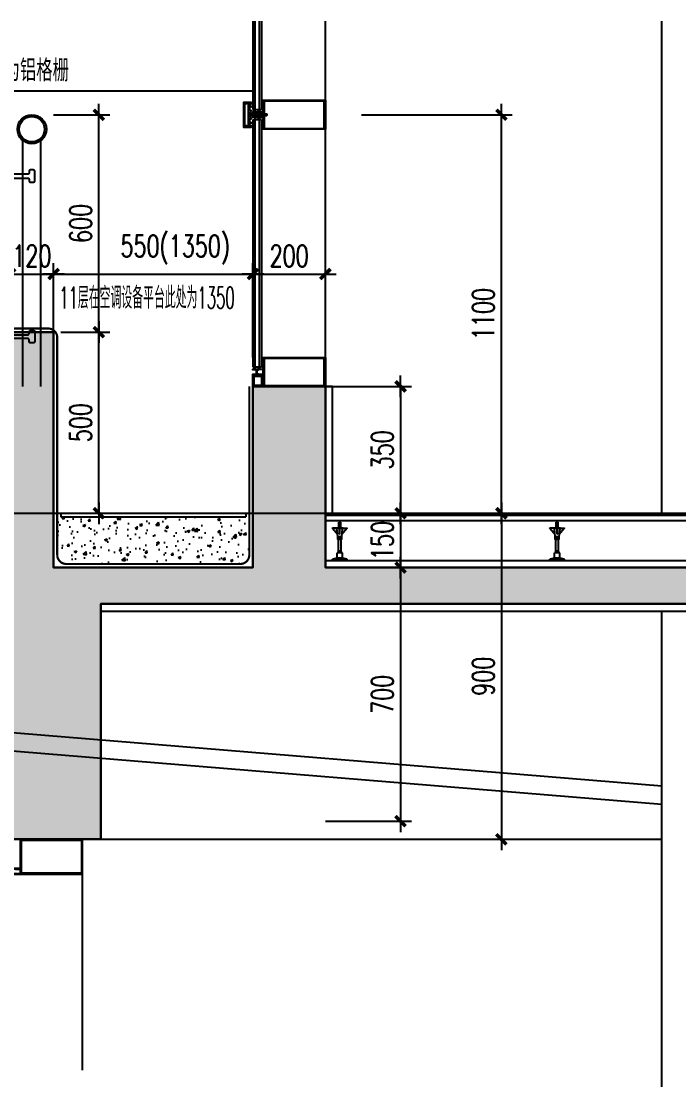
# Model space of a CAD drawing. Extents: x 1980812 to 2578970, y -669191 to 284498.
# Drawn here: x 2379941 to 2381755, y -397872 to -394950 of the extents above; entities that cross this region are included whole.
import ezdxf
from ezdxf.enums import TextEntityAlignment as Align

# ---------------------------------------------------------------- set-up
doc = ezdxf.new("R2010")
doc.units = 0
doc.header["$LTSCALE"] = 1000
doc.header["$MEASUREMENT"] = 0
for name, pattern in [('CENTER', [2, 1.25, -0.25, 0.25, -0.25]), ('DASH', [0.35, 0.25, -0.1]), ('DOTE', [2.42, 2, -0.2, 0.02, -0.2]), ('HIDDEN', [0.375, 0.25, -0.125]), ('HIDDEN2', [0.1875, 0.125, -0.0625])]:
    doc.linetypes.add(name, pattern=pattern)
for name, color, linetype in [('A-SECT-MCUT', 1, 'Continuous'), ('A-SECT-MCUT-FINE', 137, 'Continuous'), ('DIM_IDEN', 3, 'Continuous'), ('DIM_SYMB', 3, 'Continuous'), ('dote', 1, 'DOTE'), ('ELEV-4-RAIL', 251, 'Continuous'), ('SF', 1, 'Continuous'), ('TEXT', 7, 'Continuous'), ('WALL', 4, 'Continuous'), ('WINDOW', 2, 'Continuous'), ('可见看线', 63, 'Continuous'), ('建筑辅助线', 231, 'Continuous'), ('柱墙填充', 181, 'Continuous'), ('栏杆', 143, 'Continuous'), ('详细标注', 231, 'Continuous'), ('防水卷材', 6, 'DASH'), ('面层', 31, 'Continuous')]:
    doc.layers.add(name, color=color, linetype=linetype)
doc.styles.add('DIM_FONT', font='SIMPLEX', dxfattribs={"width": 0.7, "bigfont": 'GBCBIG'})
doc.styles.add('FSJ-SHX', font='txtw.shx', dxfattribs={"width": 0.75, "bigfont": 'hztxtw.shx'})
doc.styles.add('ROMANS', font='simplex_.ttf', dxfattribs={"width": 0.8, "height": 500})
doc.dimstyles.new('DIMN20', dxfattribs={"dimscale": 0.2, "dimtxt": 300, "dimasz": 1, "dimexe": 150, "dimexo": 0, "dimgap": 100, "dimtad": 1, "dimdec": 0, "dimzin": 0, "dimdsep": 46, "dimtxsty": 'DIM_FONT', "dimblk1": '_DIMX', "dimblk2": '_DIMX', "dimsah": 1, "dimcen": 0.09, "dimclrd": 256, "dimclre": 256, "dimclrt": 7, "dimadec": 0, "dimazin": 0, "dimtfac": 1, "dimtdec": 0, "dimtix": 1, "dimtmove": 2, "dimatfit": 3, "dimldrblk": '_DIMX', "dimfxl": 150, "dimtolj": 1, "dimtzin": 0, "dimarcsym": 0})

# ---------------------------------------------------------------- blocks, each defined once
blk = doc.blocks.new('M5x45_Pan')
at = {"color": 8, "linetype": 'HIDDEN'}
for p, q in [((0, 1.9), (45, 1.9)), ((44.4, -2.5), (44.4, 2.5)), ((0, -1.9), (45, -1.9))]:
    blk.add_line(p, q, dxfattribs=at)
at = {"color": 0, "linetype": 'ByBlock'}
blk.add_lwpolyline([(-1.4, -4.8), (0, -4.8), (0, 4.7), (-1.4, 4.7, 0.228537), (-2.2, 4.4, 0.349288), (-2.2, -4.4, 0.228537)], format="xyb", close=True, dxfattribs=at)
at = {"color": 8, "linetype": 'HIDDEN2'}
blk.add_lwpolyline([(-3.7, 0.7), (-1.8, 0.7), (-1.8, -0.8), (-3.7, -0.8)], dxfattribs=at)
at = {"color": 8, "linetype": 'ByBlock'}
blk.add_lwpolyline([(0, 2.5), (44.4, 2.5), (45, 1.9), (45, -1.9), (44.4, -2.5), (0, -2.5)], dxfattribs=at)
at = {"layer": 'TEXT', "color": 8, "linetype": 'CENTER'}
blk.add_line((48, 0), (-6.7, 0), dxfattribs=at)
at = {"layer": 'Defpoints', "color": 8, "style": 'ROMANS', "width": 0.8}
blk.add_text('M5x45', height=1, rotation=90, dxfattribs=at).set_placement((-1, 0), align=Align.MIDDLE)
blk = doc.blocks.new('_DIMX')
blk.add_line((-150, 0), (150, 0))
at = {"const_width": 50}
blk.add_lwpolyline([(-70, -70), (70, 70)], dxfattribs=at)
blk = doc.blocks.new('*D2451')
at = {"layer": 'Defpoints', "color": 0, "transparency": 16777216}
for p in [(2380880, -396307.9, 0), (2380880, -397207.9, 0), (2381265.8, -397207.9, 0)]:
    blk.add_point(p, dxfattribs=at)
at = {"layer": '详细标注', "lineweight": -2, "transparency": 16777216}
for p, q in [((2380880, -396307.9, 0), (2381295.8, -396307.9, 0)), ((2381265.8, -396308.1, 0), (2381265.8, -397207.7, 0)), ((2380880, -397207.9, 0), (2381295.8, -397207.9, 0))]:
    blk.add_line(p, q, dxfattribs=at)
at = {"layer": '详细标注', "lineweight": -2, "transparency": 16777216, "xscale": 0.2, "yscale": 0.2, "zscale": 0.2}
for p, rotation in [((2381265.8, -396307.9, 0), 90), ((2381265.8, -397207.9, 0), 270)]:
    blk.add_blockref('_DIMX', p, dxfattribs=dict(at, rotation=rotation))
at = {"layer": '详细标注', "color": 7, "transparency": 16777216, "insert": (2381215.8, -396757.9, 0), "char_height": 60, "attachment_point": 5, "rotation": 90, "style": 'DIM_FONT'}
blk.add_mtext('\\A1;900', dxfattribs=at)
blk = doc.blocks.new('*D2710')
at = {"layer": 'Defpoints', "color": 0, "transparency": 16777216}
for p in [(2380050.1, -395807.9, 0), (2380154.9, -395807.9, 0), (2380050.1, -396307.9, 0)]:
    blk.add_point(p, dxfattribs=at)
at = {"layer": '详细标注', "lineweight": -2, "transparency": 16777216}
for p, q in [((2380050.1, -395807.9, 0), (2380184.9, -395807.9, 0)), ((2380154.9, -396307.7, 0), (2380154.9, -395808.1, 0)), ((2380050.1, -396307.9, 0), (2380184.9, -396307.9, 0))]:
    blk.add_line(p, q, dxfattribs=at)
at = {"layer": '详细标注', "lineweight": -2, "transparency": 16777216, "xscale": 0.2, "yscale": 0.2, "zscale": 0.2}
for p, rotation in [((2380154.9, -395807.9, 0), 90), ((2380154.9, -396307.9, 0), 270)]:
    blk.add_blockref('_DIMX', p, dxfattribs=dict(at, rotation=rotation))
at = {"layer": '详细标注', "color": 7, "transparency": 16777216, "insert": (2380104.9, -396057.9, 0), "char_height": 60, "attachment_point": 5, "rotation": 90, "style": 'DIM_FONT'}
blk.add_mtext('\\A1;500', dxfattribs=at)
blk = doc.blocks.new('*D2452')
at = {"layer": 'Defpoints', "color": 0, "transparency": 16777216}
for p in [(2380030.1, -395207.9, 0), (2380154.9, -395207.9, 0), (2380050.1, -395807.9, 0)]:
    blk.add_point(p, dxfattribs=at)
at = {"layer": '详细标注', "lineweight": -2, "transparency": 16777216}
for p, q in [((2380030.1, -395207.9, 0), (2380184.9, -395207.9, 0)), ((2380154.9, -395807.7, 0), (2380154.9, -395208.1, 0)), ((2380050.1, -395807.9, 0), (2380184.9, -395807.9, 0))]:
    blk.add_line(p, q, dxfattribs=at)
at = {"layer": '详细标注', "lineweight": -2, "transparency": 16777216, "xscale": 0.2, "yscale": 0.2, "zscale": 0.2}
for p, rotation in [((2380154.9, -395207.9, 0), 90), ((2380154.9, -395807.9, 0), 270)]:
    blk.add_blockref('_DIMX', p, dxfattribs=dict(at, rotation=rotation))
at = {"layer": '详细标注', "color": 7, "transparency": 16777216, "insert": (2380104.9, -395507.9, 0), "char_height": 60, "attachment_point": 5, "rotation": 90, "style": 'DIM_FONT'}
blk.add_mtext('\\A1;600', dxfattribs=at)
blk = doc.blocks.new('A$C573D0ACE')
at = {"layer": '建筑辅助线'}
for p, q in [((-40, 89), (-40, 90)), ((-29, 89), (-40, 89)), ((-40, 89), (-29, 75.7)), ((-11, 89), (-29, 89)), ((-29, 88), (-29, 89)), ((-11, 88), (-29, 88)), ((-25.8, 65), (-27.8, 88)), ((-22.5, 90), (-22.5, 105)), ((-17.5, 105), (-22.5, 105)), ((-20.5, 72.5), (-20.5, 88)), ((-20, 105), (-20, 110)), ((-19.5, 72.5), (-19.5, 88)), ((-17.5, 90), (-17.5, 105)), ((-14.2, 65), (-12.2, 88)), ((-11, 88), (-11, 89)), ((-11, 89), (0, 89)), ((0, 89), (-11, 75.7)), ((0, 89), (0, 90)), ((-29, 75.7), (-26.4, 72.5)), ((-14.2, 65), (-25.8, 65)), ((-25.8, 57.5), (-25.8, 65)), ((-22.4, 57.5), (-22.4, 65)), ((-19.5, 72.5), (-20.5, 72.5)), ((-17.6, 57.5), (-17.6, 65)), ((-14.2, 57.5), (-14.2, 65)), ((-11, 75.7), (-13.6, 72.5)), ((-14.2, 57.5), (-25.8, 57.5)), ((-23.8, 21), (-23.8, 57.5)), ((-16.2, 21), (-16.2, 57.5)), ((-27.5, 6), (-40, 3)), ((-40, 0), (-40, 3)), ((0, 3), (-40, 3)), ((-27.5, 6), (-27.5, 21)), ((-12.5, 21), (-27.5, 21)), ((-12.5, 6), (-27.5, 6)), ((-16.2, 25), (-23.8, 26)), ((-16.2, 24), (-23.8, 25)), ((-16.2, 23), (-23.8, 24)), ((-16.2, 22), (-23.8, 23)), ((-16.2, 21), (-23.8, 22)), ((-12.5, 6), (-12.5, 21)), ((0, 3), (-12.5, 6)), ((0, 0), (0, 3))]:
    blk.add_line(p, q, dxfattribs=at)
blk = doc.blocks.new('*D2453')
at = {"layer": 'Defpoints', "color": 0, "transparency": 16777216}
for p in [(2380880, -395207.9, 0), (2381265.8, -395207.9, 0), (2380880, -396307.9, 0)]:
    blk.add_point(p, dxfattribs=at)
at = {"layer": '详细标注', "lineweight": -2, "transparency": 16777216}
for p, q in [((2380880, -395207.9, 0), (2381295.8, -395207.9, 0)), ((2381265.8, -396307.7, 0), (2381265.8, -395208.1, 0)), ((2380880, -396307.9, 0), (2381295.8, -396307.9, 0))]:
    blk.add_line(p, q, dxfattribs=at)
at = {"layer": '详细标注', "lineweight": -2, "transparency": 16777216, "xscale": 0.2, "yscale": 0.2, "zscale": 0.2}
for p, rotation in [((2381265.8, -395207.9, 0), 90), ((2381265.8, -396307.9, 0), 270)]:
    blk.add_blockref('_DIMX', p, dxfattribs=dict(at, rotation=rotation))
at = {"layer": '详细标注', "color": 7, "transparency": 16777216, "insert": (2381215.8, -395757.9, 0), "char_height": 60, "attachment_point": 5, "rotation": 90, "style": 'DIM_FONT'}
blk.add_mtext('\\A1;1100', dxfattribs=at)
blk = doc.blocks.new('*D2713')
at = {"layer": 'Defpoints', "color": 0, "transparency": 16777216}
for p in [(2380030.1, -395647.6, 0), (2379910.1, -395807.9, 0), (2380030.1, -395807.9, 0)]:
    blk.add_point(p, dxfattribs=at)
at = {"layer": '详细标注', "lineweight": -2, "transparency": 16777216}
for p, q in [((2379910.1, -395807.9, 0), (2379910.1, -395617.6, 0)), ((2380030.1, -395807.9, 0), (2380030.1, -395617.6, 0)), ((2379909.9, -395647.6, 0), (2379909.7, -395647.6, 0)), ((2379910.1, -395647.6, 0), (2380030.1, -395647.6, 0)), ((2380030.3, -395647.6, 0), (2380030.5, -395647.6, 0))]:
    blk.add_line(p, q, dxfattribs=at)
at = {"layer": '详细标注', "lineweight": -2, "transparency": 16777216, "xscale": 0.2, "yscale": 0.2, "zscale": 0.2}
blk.add_blockref('_DIMX', (2379910.1, -395647.6, 0), dxfattribs=at)
at = {"layer": '详细标注', "lineweight": -2, "transparency": 16777216, "xscale": 0.2, "yscale": 0.2, "zscale": 0.2, "rotation": 180}
blk.add_blockref('_DIMX', (2380030.1, -395647.6, 0), dxfattribs=at)
at = {"layer": '详细标注', "color": 7, "transparency": 16777216, "insert": (2379970.1, -395597.6, 0), "char_height": 60, "attachment_point": 5, "style": 'DIM_FONT'}
blk.add_mtext('\\A1;120', dxfattribs=at)
blk = doc.blocks.new('*D2454')
at = {"layer": 'Defpoints', "color": 0, "transparency": 16777216}
for p in [(2380580.1, -395647.6, 0), (2380030.1, -395807.9, 0), (2380580.1, -395877.9, 0)]:
    blk.add_point(p, dxfattribs=at)
at = {"layer": '详细标注', "lineweight": -2, "transparency": 16777216}
for p, q in [((2380030.1, -395807.9, 0), (2380030.1, -395617.6, 0)), ((2380580.1, -395877.9, 0), (2380580.1, -395617.6, 0)), ((2380030.3, -395647.6, 0), (2380579.9, -395647.6, 0))]:
    blk.add_line(p, q, dxfattribs=at)
at = {"layer": '详细标注', "lineweight": -2, "transparency": 16777216, "xscale": 0.2, "yscale": 0.2, "zscale": 0.2, "rotation": 180}
blk.add_blockref('_DIMX', (2380030.1, -395647.6, 0), dxfattribs=at)
at = {"layer": '详细标注', "lineweight": -2, "transparency": 16777216, "xscale": 0.2, "yscale": 0.2, "zscale": 0.2}
blk.add_blockref('_DIMX', (2380580.1, -395647.6, 0), dxfattribs=at)
at = {"layer": '详细标注', "color": 7, "transparency": 16777216, "insert": (2380365.8, -395580.2, 0), "char_height": 60, "attachment_point": 5, "style": 'DIM_FONT'}
blk.add_mtext('\\A1;550(1350)', dxfattribs=at)
blk = doc.blocks.new('*D2455')
at = {"layer": 'Defpoints', "color": 0, "transparency": 16777216}
for p in [(2380780.1, -395647.6, 0), (2380580.1, -395877.9, 0), (2380780.1, -395877.9, 0)]:
    blk.add_point(p, dxfattribs=at)
at = {"layer": '详细标注', "lineweight": -2, "transparency": 16777216}
for p, q in [((2380580.1, -395877.9, 0), (2380580.1, -395617.6, 0)), ((2380780.1, -395877.9, 0), (2380780.1, -395617.6, 0)), ((2380580.3, -395647.6, 0), (2380779.9, -395647.6, 0))]:
    blk.add_line(p, q, dxfattribs=at)
at = {"layer": '详细标注', "lineweight": -2, "transparency": 16777216, "xscale": 0.2, "yscale": 0.2, "zscale": 0.2, "rotation": 180}
blk.add_blockref('_DIMX', (2380580.1, -395647.6, 0), dxfattribs=at)
at = {"layer": '详细标注', "lineweight": -2, "transparency": 16777216, "xscale": 0.2, "yscale": 0.2, "zscale": 0.2}
blk.add_blockref('_DIMX', (2380780.1, -395647.6, 0), dxfattribs=at)
at = {"layer": '详细标注', "color": 7, "transparency": 16777216, "insert": (2380680.1, -395597.6, 0), "char_height": 60, "attachment_point": 5, "style": 'DIM_FONT'}
blk.add_mtext('\\A1;200', dxfattribs=at)
blk = doc.blocks.new('*D2714')
at = {"layer": 'Defpoints', "color": 0, "transparency": 16777216}
for p in [(2380780.1, -395957.9, 0), (2380780.1, -396307.9, 0), (2380987.6, -396307.9, 0)]:
    blk.add_point(p, dxfattribs=at)
at = {"layer": '详细标注', "lineweight": -2, "transparency": 16777216}
for p, q in [((2380780.1, -395957.9, 0), (2381017.6, -395957.9, 0)), ((2380987.6, -395958.1, 0), (2380987.6, -396307.7, 0)), ((2380780.1, -396307.9, 0), (2381017.6, -396307.9, 0))]:
    blk.add_line(p, q, dxfattribs=at)
at = {"layer": '详细标注', "lineweight": -2, "transparency": 16777216, "xscale": 0.2, "yscale": 0.2, "zscale": 0.2}
for p, rotation in [((2380987.6, -395957.9, 0), 90), ((2380987.6, -396307.9, 0), 270)]:
    blk.add_blockref('_DIMX', p, dxfattribs=dict(at, rotation=rotation))
at = {"layer": '详细标注', "color": 7, "transparency": 16777216, "insert": (2380937.6, -396132.9, 0), "char_height": 60, "attachment_point": 5, "rotation": 90, "style": 'DIM_FONT'}
blk.add_mtext('\\A1;350', dxfattribs=at)
blk = doc.blocks.new('A$C4E184874')
at = {"layer": 'A-SECT-MCUT'}
for radius in [40, 35]:
    blk.add_circle((-50, 710), radius, dxfattribs=at)
at = {"layer": 'A-SECT-MCUT-FINE'}
for p, q in [((-75, 0), (-75, 678.8)), ((-25, 0), (-25, 678.8)), ((-150.2, 586.9), (-135.6, 586.9)), ((-135.6, 588.6), (-135.6, 573)), ((-131.2, 588.6), (-135.6, 588.6)), ((-133.4, 592.2), (-133.4, 588.6)), ((-133.4, 592.2), (-122.6, 592.2)), ((-131.2, 573), (-131.2, 588.6)), ((-125.1, 588.6), (-120.4, 588.6)), ((-125.1, 588.6), (-125.1, 573)), ((-122.6, 592.2), (-122.6, 588.6)), ((-120.4, 588.6), (-120.4, 573)), ((-120.4, 588.4), (-120.4, 587.1)), ((-150.2, 574.8), (-135.6, 574.8)), ((-131.2, 573), (-135.6, 573)), ((-133.4, 572.8), (-133.4, 573)), ((-133.4, 572.8), (-133.4, 569.4)), ((-125.6, 569.4), (-133.4, 569.4)), ((-122.6, 569.4), (-125.6, 569.4)), ((-125.1, 573), (-120.4, 573)), ((-122.6, 573), (-122.6, 569.4)), ((-120.4, 574.5), (-120.4, 573.2)), ((-125.6, 148.8), (-133.4, 148.8)), ((-133.4, 145.4), (-133.4, 148.8)), ((-122.6, 148.8), (-125.6, 148.8)), ((-122.6, 145.1), (-122.6, 148.8)), ((-131.2, 145.1), (-135.6, 145.1)), ((-131.2, 129.6), (-135.6, 129.6)), ((-133.4, 145.4), (-133.4, 145.1)), ((-133.4, 125.9), (-133.4, 129.6)), ((-133.4, 125.9), (-122.6, 125.9)), ((-131.2, 145.1), (-131.2, 129.6)), ((-125.1, 145.1), (-120.4, 145.1)), ((-125.1, 129.6), (-125.1, 145.1)), ((-125.1, 129.6), (-120.4, 129.6)), ((-122.6, 125.9), (-122.6, 129.6)), ((-120.4, 129.6), (-120.4, 145.1)), ((-120.4, 143.7), (-120.4, 145)), ((-120.4, 129.8), (-120.4, 131.1))]:
    blk.add_line(p, q, dxfattribs=at)
for points in [[(-150.2, 586.9), (-155, 590.8), (-155, 585.4)], [(-108.9, 586.2), (-120.4, 586.2)], [(-150.2, 574.8), (-155, 570.9), (-155, 576.3)], [(-120.4, 575.4), (-108.9, 575.4)], [(-120.4, 142.8), (-108.9, 142.8)], [(-108.9, 132), (-120.4, 132)]]:
    blk.add_lwpolyline(points, dxfattribs=at)
for points in [[(-109.9, 575.4), (-60.8, 575.4, -0.414214), (-57.8, 572.4), (-57.8, 567, 0.44229), (-54.8, 564), (-45.2, 564, 0.398045), (-42.3, 567), (-42.3, 594.6, 0.414214), (-45.3, 597.6), (-54.8, 597.6, 0.414214), (-57.8, 594.6), (-57.8, 589.2, -0.414214), (-60.8, 586.2), (-109.9, 586.2)], [(-109.9, 142.8), (-60.8, 142.8, 0.414214), (-57.8, 145.8), (-57.8, 151.2, -0.44229), (-54.8, 154.2), (-45.2, 154.2, -0.398045), (-42.3, 151.2), (-42.3, 123.6, -0.414214), (-45.3, 120.6), (-54.8, 120.6, -0.414214), (-57.8, 123.6), (-57.8, 129, 0.414214), (-60.8, 132), (-109.9, 132)]]:
    blk.add_lwpolyline(points, format="xyb", dxfattribs=at)
at = {"layer": 'DIM_IDEN'}
blk.add_circle((-25, 318.4), 0, dxfattribs=at)
at = {"layer": 'ELEV-4-RAIL'}
for p, q in [((-150.2, 143.4), (-135.6, 143.4)), ((-150.2, 131.3), (-135.6, 131.3)), ((-135.6, 129.6), (-135.6, 145.1))]:
    blk.add_line(p, q, dxfattribs=at)
for points in [[(-150.2, 143.4), (-155, 147.3), (-155, 141.9)], [(-150.2, 131.3), (-155, 127.4), (-155, 132.8)]]:
    blk.add_lwpolyline(points, dxfattribs=at)
at = {"layer": 'WINDOW'}
for p, q in [((-155, 749.4), (-154.4, 750)), ((-155, 749.4), (-155, 5.9)), ((-154.4, 750), (-152, 750)), ((-152, 750), (-151.1, 749.1)), ((-150.1, 750), (-151.1, 749.1)), ((-151.1, 749.1), (-151.1, 6.2)), ((-147.7, 750), (-150.1, 750)), ((-147.1, 749.4), (-147.7, 750)), ((-147.1, 749.4), (-147.1, 5.9)), ((-155, 5.9), (-154.4, 5.3)), ((-154.4, 5.3), (-152, 5.3)), ((-152, 5.3), (-151.1, 6.2)), ((-150.1, 5.3), (-151.1, 6.2)), ((-147.7, 5.3), (-150.1, 5.3)), ((-147.1, 5.9), (-147.7, 5.3))]:
    blk.add_line(p, q, dxfattribs=at)
blk = doc.blocks.new('*D2406')
at = {"layer": 'Defpoints', "color": 0, "transparency": 16777216}
for p in [(2380810.1, -396307.9, 0), (2380810.1, -396457.9, 0), (2380987.6, -396457.9, 0)]:
    blk.add_point(p, dxfattribs=at)
at = {"layer": '详细标注', "linetype": 'ByBlock', "lineweight": -2, "transparency": 16777216}
for p, q in [((2380810.1, -396307.9, 0), (2381017.6, -396307.9, 0)), ((2380810.1, -396457.9, 0), (2381017.6, -396457.9, 0))]:
    blk.add_line(p, q, dxfattribs=at)
at = {"layer": '详细标注', "lineweight": -2, "transparency": 16777216}
blk.add_line((2380987.6, -396308.1, 0), (2380987.6, -396457.7, 0), dxfattribs=at)
at = {"layer": '详细标注', "lineweight": -2, "transparency": 16777216, "xscale": 0.2, "yscale": 0.2, "zscale": 0.2}
for p, rotation in [((2380987.6, -396307.9, 0), 90), ((2380987.6, -396457.9, 0), 270)]:
    blk.add_blockref('_DIMX', p, dxfattribs=dict(at, rotation=rotation))
at = {"layer": '详细标注', "color": 7, "transparency": 16777216, "insert": (2380937.6, -396382.9, 0), "char_height": 60, "attachment_point": 5, "rotation": 90, "style": 'DIM_FONT'}
blk.add_mtext('\\A1;150', dxfattribs=at)
blk = doc.blocks.new('*D2702')
at = {"layer": 'Defpoints', "color": 0, "transparency": 16777216}
for p in [(2380780.1, -396457.9, 0), (2380780.1, -397157.9, 0), (2380987.6, -397157.9)]:
    blk.add_point(p, dxfattribs=at)
at = {"layer": '详细标注', "linetype": 'ByBlock', "lineweight": -2, "transparency": 16777216}
for p, q in [((2380780.1, -396457.9), (2381017.6, -396457.9)), ((2380780.1, -397157.9), (2381017.6, -397157.9))]:
    blk.add_line(p, q, dxfattribs=at)
at = {"layer": '详细标注', "lineweight": -2, "transparency": 16777216}
blk.add_line((2380987.6, -396458.1), (2380987.6, -397157.7), dxfattribs=at)
at = {"layer": '详细标注', "lineweight": -2, "transparency": 16777216, "xscale": 0.2, "yscale": 0.2, "zscale": 0.2}
for p, rotation in [((2380987.6, -396457.9), 90), ((2380987.6, -397157.9), 270)]:
    blk.add_blockref('_DIMX', p, dxfattribs=dict(at, rotation=rotation))
at = {"layer": '详细标注', "color": 7, "transparency": 16777216, "insert": (2380937.6, -396807.9), "char_height": 60, "attachment_point": 5, "rotation": 90, "style": 'DIM_FONT'}
blk.add_mtext('\\A1;700', dxfattribs=at)

msp = doc.modelspace()

# ---------------------------------------------------------------- hatches: boundary and pattern name
at = {"layer": '柱墙填充'}
h = msp.add_hatch(dxfattribs=at)
h.set_pattern_fill('钢筋混凝土', color=256, scale=20)
h.set_pattern_definition([(45, (2370684.58, -515391.777), (-35.35534, 35.35534), []), (50, (2370684.58, -515391.78), (143.45204, -12.55043), [15, -165]), (355, (2370684.58, -515391.78), (-27.75027, 150.43843), [12, -132]), (100.4514, (2370696.54, -515392.82), (115.70188, 137.88791), [12.74804, -140.22842]), (46.1842, (2370684.58, -515351.78), (213.4482, -33.1038), [22.5, -247.5]), (96.6356, (2370702.37, -515354.54), (186.93254, 194.82357), [19.12206, -210.3426]), (351.1842, (2370684.58, -515351.78), (186.9324, 194.8237), [18, -198]), (21, (2370704.58, -515361.78), (119.38141, -80.52378), [15, -165]), (326, (2370704.58, -515361.78), (48.66307, 145.03), [12, -132]), (71.4514, (2370714.53, -515368.49), (168.04453, 64.5061), [12.74804, -140.22842]), (37.5, (2370684.58, -515391.777), (2.43197, 66.57877), [0, -130.4, 0, -134, 0, -132.5]), (7.5, (2370684.58, -515391.78), (52.613907, 78.882342), [0, -76.4, 0, -127.4, 0, -50.5]), (327.5, (2370639.98, -515391.777), (106.764487, -4.510974), [0, -50, 0, -156, 0, -207]), (317.5, (2370619.98, -515391.78), (116.637234, 20.021), [0, -65, 0, -103.6, 0, -147])])
h.paths.add_polyline_path([(2379310.1, -395957.9), (2379410.1, -395957.9), (2379410.1, -396657.9), (2379910.1, -396657.9), (2379910.1, -395807.9), (2380030.1, -395807.9), (2380030.1, -396457.9), (2380580.1, -396457.9), (2380580.1, -395957.9), (2380780.1, -395957.9), (2380780.1, -396457.9), (2382956, -396457.9), (2382956, -396557.9), (2382308.6, -396557.9), (2382308.6, -397207.9), (2381908.6, -397207.9), (2381908.6, -396557.9), (2380160.1, -396557.9), (2380160.1, -397207.9), (2379910.1, -397207.9), (2379910.1, -396757.9), (2379460.1, -396757.9), (2379460.1, -397207.9), (2379310.1, -397207.9)])
h = msp.add_hatch(dxfattribs=at)
h.set_pattern_fill('混凝土', color=256, scale=10)
h.set_pattern_definition([(50, (2370684.58, -515391.777), (71.726018, -6.275213), [7.5, -82.5]), (355, (2370684.58, -515391.78), (-13.875133, 75.219213), [6, -66]), (100.4514, (2370690.56, -515392.3), (57.85094, 68.943954), [6.37402, -70.11421]), (46.1842, (2370684.58, -515371.78), (106.724105, -16.5519), [11.25, -123.75]), (96.6356, (2370693.47, -515373.16), (93.46627, 97.41179), [9.56103, -105.1713]), (351.1842, (2370684.58, -515371.78), (93.46619, 97.41186), [9, -99]), (21, (2370694.58, -515376.777), (59.690705, -40.26189), [7.5, -82.5]), (326, (2370694.58, -515376.78), (24.331533, 72.515005), [6, -66]), (71.4514, (2370699.555, -515380.13), (84.022263, 32.25305), [6.37402, -70.11421]), (37.5, (2370684.58, -515391.777), (1.2159855, 33.2893854), [0, -65.2, 0, -67, 0, -66.25]), (7.5, (2370684.58, -515391.777), (26.306954, 39.441171), [0, -38.2, 0, -63.7, 0, -25.25]), (327.5, (2370662.28, -515391.777), (53.3822436, -2.255487), [0, -25, 0, -78, 0, -103.5]), (317.5, (2370652.28, -515391.777), (58.318617, 10.010498), [0, -32.5, 0, -51.8, 0, -73.5])])
h.paths.add_polyline_path([(2380570.1, -396307.9), (2380560.1, -396307.9), (2380560.1, -396317.9), (2380050.1, -396317.9), (2380050.1, -396307.9), (2380040.1, -396307.9), (2380040.1, -396422.9, 0.414214), (2380065.1, -396447.9), (2380545.1, -396447.9, 0.414214), (2380570.1, -396422.9)])
h.paths.add_polyline_path([(2379900.1, -396307.9), (2379890.1, -396307.9), (2379890.1, -396525.1), (2379685.1, -396525.1), (2379685.1, -396637.8), (2379875.1, -396637.8, 0.414214), (2379900.1, -396612.8)])
h.paths.add_polyline_path([(2379635.1, -396525.1), (2379430.1, -396525.1), (2379430.1, -396307.9), (2379420.1, -396307.9), (2379420.1, -396612.8, 0.414214), (2379445.1, -396637.8), (2379635.1, -396637.8)])

# ---------------------------------------------------------------- linework, layer by layer
at = {"layer": 'A-SECT-MCUT', "elevation": 0}
for points in [[(2380574.6, -395242.9), (2380555.1, -395242.9), (2380555.1, -395172.9), (2380574.6, -395172.9, -0.414214), (2380575.1, -395173.4), (2380575.1, -395173.7, -0.351524), (2380574.7, -395174.2), (2380570.8, -395175, -0.256425), (2380570.4, -395174.9), (2380569.7, -395174.2, 0.198912), (2380569.4, -395174.1), (2380563.6, -395174.1, 0.414214), (2380563.1, -395174.6), (2380563.1, -395177.6, -0.414214), (2380562.6, -395178.1), (2380562.1, -395178.1, -0.414214), (2380561.6, -395177.6), (2380561.6, -395174.6, 0.414214), (2380561.1, -395174.1), (2380557.1, -395174.1, 0.414214), (2380556.6, -395174.6), (2380556.6, -395241.2, 0.414214), (2380557.1, -395241.7), (2380561.1, -395241.7, 0.414214), (2380561.6, -395241.2), (2380561.6, -395238.2, -0.414214), (2380562.1, -395237.7), (2380562.6, -395237.7, -0.414214), (2380563.1, -395238.2), (2380563.1, -395241.2, 0.414214), (2380563.6, -395241.7), (2380569.4, -395241.7, 0.198912), (2380569.7, -395241.5), (2380570.4, -395240.9, -0.256425), (2380570.8, -395240.7), (2380574.7, -395241.6, -0.351524), (2380575.1, -395242.1), (2380575.1, -395242.4, -0.414214)], [(2380575.1, -395196.9, -0.414214), (2380574.6, -395197.4), (2380573.6, -395197.4, 0.414214), (2380573.1, -395197.9), (2380573.1, -395217.9, 0.414214), (2380573.6, -395218.4), (2380574.6, -395218.4, -0.414214), (2380575.1, -395218.9), (2380575.1, -395219.9, -0.414214), (2380574.6, -395220.4), (2380570.6, -395220.4), (2380570.6, -395228.1, 0.414214), (2380571.1, -395228.6), (2380574.6, -395228.6, -0.414214), (2380575.1, -395229.1), (2380575.1, -395231.6, -0.414214), (2380574.6, -395232.1), (2380574.1, -395232.1, -0.414214), (2380573.6, -395231.6), (2380573.6, -395231.1, 0.414214), (2380573.1, -395230.6), (2380571.1, -395230.6, 0.414214), (2380570.6, -395231.1), (2380570.6, -395238.1, 0.414214), (2380571.1, -395238.6), (2380573.1, -395238.6, 0.414214), (2380573.6, -395238.1), (2380573.6, -395237.6, -0.414214), (2380574.1, -395237.1), (2380574.6, -395237.1, -0.414214), (2380575.1, -395237.6), (2380575.1, -395240.8, -0.479811), (2380574.5, -395241.3), (2380570.8, -395240.5, 0.256425), (2380570.3, -395240.6), (2380569.6, -395241.3, -0.198912), (2380569.3, -395241.5), (2380566.3, -395241.5, -0.10157), (2380566.1, -395241.4), (2380563.7, -395240.4, -0.300021), (2380563.4, -395239.9), (2380563.4, -395239.1, -0.414214), (2380563.9, -395238.6), (2380567.6, -395238.6, 0.414214), (2380568.1, -395238.1), (2380568.1, -395231.4), (2380568.1, -395184.4), (2380568.1, -395177.6, 0.414214), (2380567.6, -395177.1), (2380563.9, -395177.1, -0.414214), (2380563.4, -395176.6), (2380563.4, -395175.8, -0.300021), (2380563.7, -395175.4), (2380566.1, -395174.3, -0.10157), (2380566.3, -395174.3), (2380569.3, -395174.3, -0.198912), (2380569.6, -395174.4), (2380570.3, -395175.1, 0.256425), (2380570.8, -395175.2), (2380574.5, -395174.4, -0.479811), (2380575.1, -395174.9), (2380575.1, -395178.1, -0.414214), (2380574.6, -395178.6), (2380574.1, -395178.6, -0.414214), (2380573.6, -395178.1), (2380573.6, -395177.6, 0.414214), (2380573.1, -395177.1), (2380571.1, -395177.1, 0.414214), (2380570.6, -395177.6), (2380570.6, -395184.6, 0.414214), (2380571.1, -395185.1), (2380573.1, -395185.1, 0.414214), (2380573.6, -395184.6), (2380573.6, -395184.1, -0.414214), (2380574.1, -395183.6), (2380574.6, -395183.6, -0.414214), (2380575.1, -395184.1), (2380575.1, -395186.6, -0.414214), (2380574.6, -395187.1), (2380571.1, -395187.1, 0.414214), (2380570.6, -395187.6), (2380570.6, -395195.4), (2380574.6, -395195.4, -0.414214), (2380575.1, -395195.9)]]:
    msp.add_lwpolyline(points, format="xyb", close=True, dxfattribs=at)
for points in [[(2380780.1, -395207.9), (2380780.1, -395247.9), (2380644.5, -395247.9), (2380608.1, -395247.9), (2380608.1, -395215.6), (2380591.4, -395215.6), (2380591.4, -395214.7), (2380594.8, -395213.9), (2380595.4, -395214.4), (2380608.1, -395214.4), (2380608.1, -395207.9), (2380608.1, -395201.3), (2380595.4, -395201.3), (2380594.8, -395201.8), (2380591.4, -395201), (2380591.4, -395200.1), (2380608.1, -395200.1), (2380608.1, -395167.9), (2380644.5, -395167.9), (2380780.1, -395167.9)], [(2380611.1, -395245.4), (2380777.1, -395245.4), (2380777.1, -395207.9), (2380777.1, -395170.4), (2380611.1, -395170.4)], [(2380590.8, -395213.2), (2380594.6, -395212.9), (2380595.5, -395214), (2380594.9, -395214.4), (2380594.3, -395213.9), (2380590.8, -395214.8), (2380590.8, -395215.6), (2380579.6, -395215.6), (2380579.6, -395214.1), (2380589.6, -395214.1), (2380589.6, -395201.6), (2380579.6, -395201.6), (2380579.6, -395200.1), (2380590.8, -395200.1), (2380590.8, -395201), (2380594.3, -395201.8), (2380594.9, -395201.3), (2380595.5, -395201.8), (2380594.6, -395202.9), (2380590.8, -395202.5)], [(2380780.1, -395917.9), (2380780.1, -395957.9), (2380644.5, -395957.9), (2380608.1, -395957.9), (2380608.1, -395925.6), (2380591.4, -395925.6), (2380591.4, -395924.7), (2380594.8, -395923.9), (2380595.4, -395924.4), (2380608.1, -395924.4), (2380608.1, -395917.9), (2380608.1, -395911.3), (2380595.4, -395911.3), (2380594.8, -395911.8), (2380591.4, -395911), (2380591.4, -395910.1), (2380608.1, -395910.1), (2380608.1, -395877.9), (2380644.5, -395877.9), (2380780.1, -395877.9)], [(2380611.1, -395955.4), (2380777.1, -395955.4), (2380777.1, -395917.9), (2380777.1, -395880.4), (2380611.1, -395880.4)], [(2380590.8, -395923.2), (2380594.6, -395922.9), (2380595.5, -395924), (2380594.9, -395924.4), (2380594.3, -395923.9), (2380590.8, -395924.8), (2380590.8, -395925.6), (2380579.6, -395925.6), (2380579.6, -395924.1), (2380589.6, -395924.1), (2380589.6, -395911.6), (2380579.6, -395911.6), (2380579.6, -395910.1), (2380590.8, -395910.1), (2380590.8, -395911), (2380594.3, -395911.8), (2380594.9, -395911.3), (2380595.5, -395911.8), (2380594.6, -395912.9), (2380590.8, -395912.5)], [(2380580.1, -395926.6), (2380607.1, -395926.6), (2380607.1, -395957.9), (2380580.1, -395957.9)], [(2380583.1, -395929.6), (2380604.1, -395929.6), (2380604.1, -395954.9), (2380583.1, -395954.9)], [(2380110.1, -397296.4), (2380110.1, -397207.9), (2379974.5, -397207.9), (2379938.1, -397207.9), (2379938.1, -397288.7), (2379921.4, -397288.7), (2379921.4, -397289.6), (2379924.8, -397290.4), (2379925.4, -397289.9), (2379938.1, -397289.9), (2379938.1, -397296.4), (2379938.1, -397303), (2379925.4, -397303), (2379924.8, -397302.5), (2379921.4, -397303.3), (2379921.4, -397304.2), (2379938.1, -397304.2), (2379938.1, -397304.2), (2379974.5, -397304.2), (2380110.1, -397304.2)], [(2379941.1, -397210.4), (2380107.1, -397210.4), (2380107.1, -397296.4), (2380107.1, -397301.7), (2379941.1, -397301.7)]]:
    msp.add_lwpolyline(points, close=True, dxfattribs=at)
at = {"layer": 'A-SECT-MCUT-FINE'}
for p, q in [((2380780.1, -395957.9, 0), (2380780.1, -394949.6, 0)), ((2380599.1, -395194.2, 0), (2380585.1, -395194.2, 0)), ((2380599.1, -395221.6, 0), (2380585.1, -395221.6, 0)), ((2380599.1, -395904.2, 0), (2380585.1, -395904.2, 0)), ((2380110.1, -397844.9, 0), (2380110.1, -397286.4, 0))]:
    msp.add_line(p, q, dxfattribs=at)
for centre in [(2380597.9, -395197.1, 0), (2380597.9, -395218.6, 0), (2380597.9, -395907.1, 0)]:
    msp.add_circle(centre, 2.98, dxfattribs=at)
for centre, start, end in [((2380581.3, -395196.7, 0), 320.5682, 27.9183), ((2380581.3, -395219, 0), 332.0817, 39.4318), ((2380581.3, -395906.7, 0), 320.5682, 27.9183)]:
    msp.add_arc(centre, 5.39, start, end, dxfattribs=at)
at = {"layer": 'DIM_SYMB'}
msp.add_line((2379438.5, -395141.7, 0), (2380580.1, -395141.7, 0), dxfattribs=at)
at = {"layer": 'dote', "linetype": 'DOTE', "ltscale": 0.5}
msp.add_line((2378615.3, -396307.9, 0), (2382956, -396307.9, 0), dxfattribs=at)
at = {"layer": 'WALL'}
for p, q in [((2379910.1, -395807.9, 0), (2380030.1, -395807.9, 0)), ((2380030.1, -395807.9, 0), (2379910.1, -395807.9, 0)), ((2380030.1, -396457.9, 0), (2380030.1, -395807.9, 0)), ((2380030.1, -396457.9, 0), (2380030.1, -395807.9, 0)), ((2380580.1, -396457.9, 0), (2380580.1, -395957.9, 0)), ((2380580.1, -395957.9, 0), (2380780.1, -395957.9, 0)), ((2380780.1, -395957.9, 0), (2380580.1, -395957.9, 0)), ((2380580.1, -395957.9, 0), (2380580.1, -396457.9, 0)), ((2380780.1, -395957.9, 0), (2380780.1, -396457.9, 0)), ((2380780.1, -396457.9, 0), (2380780.1, -395957.9, 0)), ((2380030.1, -396457.9, 0), (2380580.1, -396457.9, 0)), ((2380580.1, -396457.9, 0), (2380030.1, -396457.9, 0)), ((2380780.1, -396457.9, 0), (2382956, -396457.9, 0)), ((2382956, -396457.9, 0), (2380780.1, -396457.9, 0)), ((2380160.1, -396557.9, 0), (2380680.1, -396557.9, 0)), ((2380160.1, -396557.9, 0), (2381908.6, -396557.9, 0)), ((2380160.1, -396557.9, 0), (2380680.1, -396557.9, 0)), ((2380160.1, -396557.9, 0), (2381908.6, -396557.9, 0)), ((2380160.1, -397207.9, 0), (2380160.1, -396557.9, 0)), ((2379910.1, -397207.9, 0), (2380160.1, -397207.9, 0)), ((2379910.1, -397207.9, 0), (2380160.1, -397207.9, 0))]:
    msp.add_line(p, q, dxfattribs=at)
at = {"layer": 'WALL', "elevation": 0}
msp.add_lwpolyline([(2379310.1, -395957.9), (2379410.1, -395957.9), (2379410.1, -396657.9), (2379910.1, -396657.9), (2379910.1, -395807.9), (2380030.1, -395807.9), (2380030.1, -396457.9), (2380580.1, -396457.9), (2380580.1, -395957.9), (2380780.1, -395957.9), (2380780.1, -396457.9), (2382956, -396457.9), (2382956, -396557.9), (2382308.6, -396557.9), (2382308.6, -397207.9), (2381908.6, -397207.9), (2381908.6, -396557.9), (2380160.1, -396557.9), (2380160.1, -397207.9), (2379910.1, -397207.9), (2379910.1, -396757.9), (2379460.1, -396757.9), (2379460.1, -397207.9), (2379310.1, -397207.9)], close=True, dxfattribs=at)
at = {"layer": 'WINDOW'}
for p, q in [((2380580.1, -394949.6, 0), (2380580.1, -395193.2, 0)), ((2380580.1, -394949.6, 0), (2380580.1, -395030.4, 0)), ((2380586.1, -395193.2, 0), (2380586.1, -394949.6, 0)), ((2380586.1, -395030.4, 0), (2380586.1, -394949.6, 0)), ((2380598.1, -395193.2, 0), (2380598.1, -394949.6, 0)), ((2380598.1, -395030.4, 0), (2380598.1, -394949.6, 0)), ((2380604.1, -394949.6, 0), (2380604.1, -395193.2, 0)), ((2380604.1, -394949.6, 0), (2380604.1, -395030.4, 0)), ((2380580.1, -395193.2, 0), (2380581.1, -395194.2, 0)), ((2380581.1, -395194.2, 0), (2380585.1, -395194.2, 0)), ((2380585.1, -395194.2, 0), (2380586.1, -395193.2, 0)), ((2380599.1, -395194.2, 0), (2380598.1, -395193.2, 0)), ((2380603.1, -395194.2, 0), (2380599.1, -395194.2, 0)), ((2380604.1, -395193.2, 0), (2380603.1, -395194.2, 0)), ((2380580.1, -395222.6, 0), (2380581.1, -395221.6, 0)), ((2380580.1, -395222.6, 0), (2380580.1, -395903.2, 0)), ((2380581.1, -395221.6, 0), (2380585.1, -395221.6, 0)), ((2380585.1, -395221.6, 0), (2380586.1, -395222.6, 0)), ((2380586.1, -395903.2, 0), (2380586.1, -395222.6, 0)), ((2380599.1, -395221.6, 0), (2380598.1, -395222.6, 0)), ((2380598.1, -395903.2, 0), (2380598.1, -395222.6, 0)), ((2380603.1, -395221.6, 0), (2380599.1, -395221.6, 0)), ((2380604.1, -395222.6, 0), (2380603.1, -395221.6, 0)), ((2380604.1, -395222.6, 0), (2380604.1, -395903.2, 0)), ((2380580.1, -395903.2, 0), (2380581.1, -395904.2, 0)), ((2380581.1, -395904.2, 0), (2380585.1, -395904.2, 0)), ((2380585.1, -395904.2, 0), (2380586.1, -395903.2, 0)), ((2380599.1, -395904.2, 0), (2380598.1, -395903.2, 0)), ((2380603.1, -395904.2, 0), (2380599.1, -395904.2, 0)), ((2380604.1, -395903.2, 0), (2380603.1, -395904.2, 0))]:
    msp.add_line(p, q, dxfattribs=at)
at = {"layer": '可见看线'}
for p, q in [((2381708.6, -396307.9, 0), (2381708.6, -394949.6, 0)), ((2381708.6, -397844.9, 0), (2381708.6, -396577.9, 0)), ((2380160.1, -397207.9, 0), (2381708.6, -397207.9, 0)), ((2381708.6, -399231.8, 0), (2381708.6, -397844.9, 0))]:
    msp.add_line(p, q, dxfattribs=at)
at = {"layer": '防水卷材', "ltscale": 0.3, "const_width": 6, "elevation": 0}
msp.add_lwpolyline([(2380570.1, -395957.9), (2380570.1, -396422.9, -0.414214), (2380545.1, -396447.9), (2380065.1, -396447.9, -0.414214), (2380040.1, -396422.9), (2380040.1, -395822.9, 0.414214), (2380015.1, -395797.9), (2379925.1, -395797.9, 0.414214), (2379900.1, -395822.9), (2379900.1, -396612.8, -0.414214), (2379875.1, -396637.8), (2379445.1, -396637.8, -0.414214), (2379420.1, -396612.8), (2379420.1, -395972.9, 0.414214), (2379395.1, -395947.9), (2379300.1, -395947.9)], format="xyb", dxfattribs=at)
at = {"layer": '面层'}
for p, q in [((2380050.1, -396307.9, 0), (2380050.1, -396317.9, 0)), ((2380560.1, -396307.9, 0), (2380560.1, -396317.9, 0)), ((2380780.1, -396307.9, 0), (2382956, -396307.9, 0)), ((2380780.1, -396312.9, 0), (2382956, -396312.9, 0)), ((2380050.1, -396317.9, 0), (2380560.1, -396317.9, 0)), ((2380780.1, -396327.9, 0), (2382956, -396327.9, 0)), ((2380780.1, -396437.9, 0), (2382956, -396437.9, 0)), ((2380160.1, -396577.9, 0), (2381888.6, -396577.9, 0)), ((2379731.8, -396898.3, 0), (2381708.6, -397060.7, 0)), ((2379728.5, -396948.2, 0), (2381708.6, -397110.8, 0))]:
    msp.add_line(p, q, dxfattribs=at)
at = {"layer": '面层', "elevation": 0}
msp.add_lwpolyline([(2380800.1, -396307.9), (2380800.1, -395957.9), (2380780.1, -395957.9)], dxfattribs=at)

# ---------------------------------------------------------------- block references
at = {"layer": 'SF', "rotation": 0.0004018880973149244}
msp.add_blockref('M5x45_Pan', (2380573.1, -395207.9, 0), dxfattribs=at)
at = {"layer": '栏杆'}
msp.add_blockref('A$C4E184874', (2380020.1, -395957.9, 0), dxfattribs=at)
at = {"layer": '面层'}
for p in [(2380839.8, -396437.9, 0), (2381439.8, -396437.9, 0)]:
    msp.add_blockref('A$C573D0ACE', p, dxfattribs=at)

# ---------------------------------------------------------------- texts
at = {"layer": 'TEXT', "style": 'FSJ-SHX'}
for s, width, p in [('在空调设备平台处此处为铝格栅', 0.75, (2379442.3, -395115.6, 0)), ('11层在空调设备平台此处为1350', 0.5, (2380045.6, -395743.1))]:
    msp.add_text(s, height=60, dxfattribs=dict(at, width=width)).set_placement(p)

# ---------------------------------------------------------------- dimensions: what is measured, and where the dimension line sits
at = {"layer": '详细标注'}
for base, p1, p2, picture, middle in [((2380154.9, -395207.9, 0), (2380050.1, -395807.9, 0), (2380030.1, -395207.9, 0), '*D2452', (2380104.9, -395507.9, 0)), ((2381265.8, -395207.9, 0), (2380880, -396307.9, 0), (2380880, -395207.9, 0), '*D2453', (2381215.8, -395757.9, 0)), ((2380154.9, -395807.9, 0), (2380050.1, -396307.9, 0), (2380050.1, -395807.9, 0), '*D2710', (2380104.9, -396057.9, 0)), ((2380987.6, -396307.9, 0), (2380780.1, -395957.9, 0), (2380780.1, -396307.9, 0), '*D2714', (2380937.6, -396132.9, 0)), ((2381265.8, -397207.9, 0), (2380880, -396307.9, 0), (2380880, -397207.9, 0), '*D2451', (2381215.8, -396757.9, 0))]:
    dim = msp.add_linear_dim(base=base, p1=p1, p2=p2, angle=90, dimstyle='DIMN20', dxfattribs=at)
    dim.commit()
    dim.dimension.update_dxf_attribs({"geometry": picture, "text_midpoint": middle})
dim = msp.add_linear_dim(base=(2380580.1, -395647.6, 0), p1=(2380030.1, -395807.9, 0), p2=(2380580.1, -395877.9, 0), text='550(1350)', dimstyle='DIMN20', dxfattribs=at)
dim.commit()
dim.dimension.update_dxf_attribs({"geometry": '*D2454', "text_midpoint": (2380365.8, -395580.2, 0), "dimtype": 160})
for base, p1, p2, picture, middle in [((2380030.1, -395647.6, 0), (2379910.1, -395807.9, 0), (2380030.1, -395807.9, 0), '*D2713', (2379970.1, -395597.6, 0)), ((2380780.1, -395647.6, 0), (2380580.1, -395877.9, 0), (2380780.1, -395877.9, 0), '*D2455', (2380680.1, -395597.6, 0))]:
    dim = msp.add_linear_dim(base=base, p1=p1, p2=p2, dimstyle='DIMN20', dxfattribs=at)
    dim.commit()
    dim.dimension.update_dxf_attribs({"geometry": picture, "text_midpoint": middle})
for base, p1, p2, picture, middle in [((2380987.6, -396457.9, 0), (2380810.1, -396307.9, 0), (2380810.1, -396457.9, 0), '*D2406', (2380937.6, -396382.9, 0)), ((2380987.6, -397157.9), (2380780.1, -396457.9, 0), (2380780.1, -397157.9, 0), '*D2702', (2380937.6, -396807.9))]:
    dim = msp.add_linear_dim(base=base, p1=p1, p2=p2, angle=90, dimstyle='DIMN20', override={"dimfxl": 250, "dimarcsym": 1}, dxfattribs=at)
    dim.commit()
    dim.dimension.update_dxf_attribs({"geometry": picture, "text_midpoint": middle})

doc.saveas('drawing.dxf')
